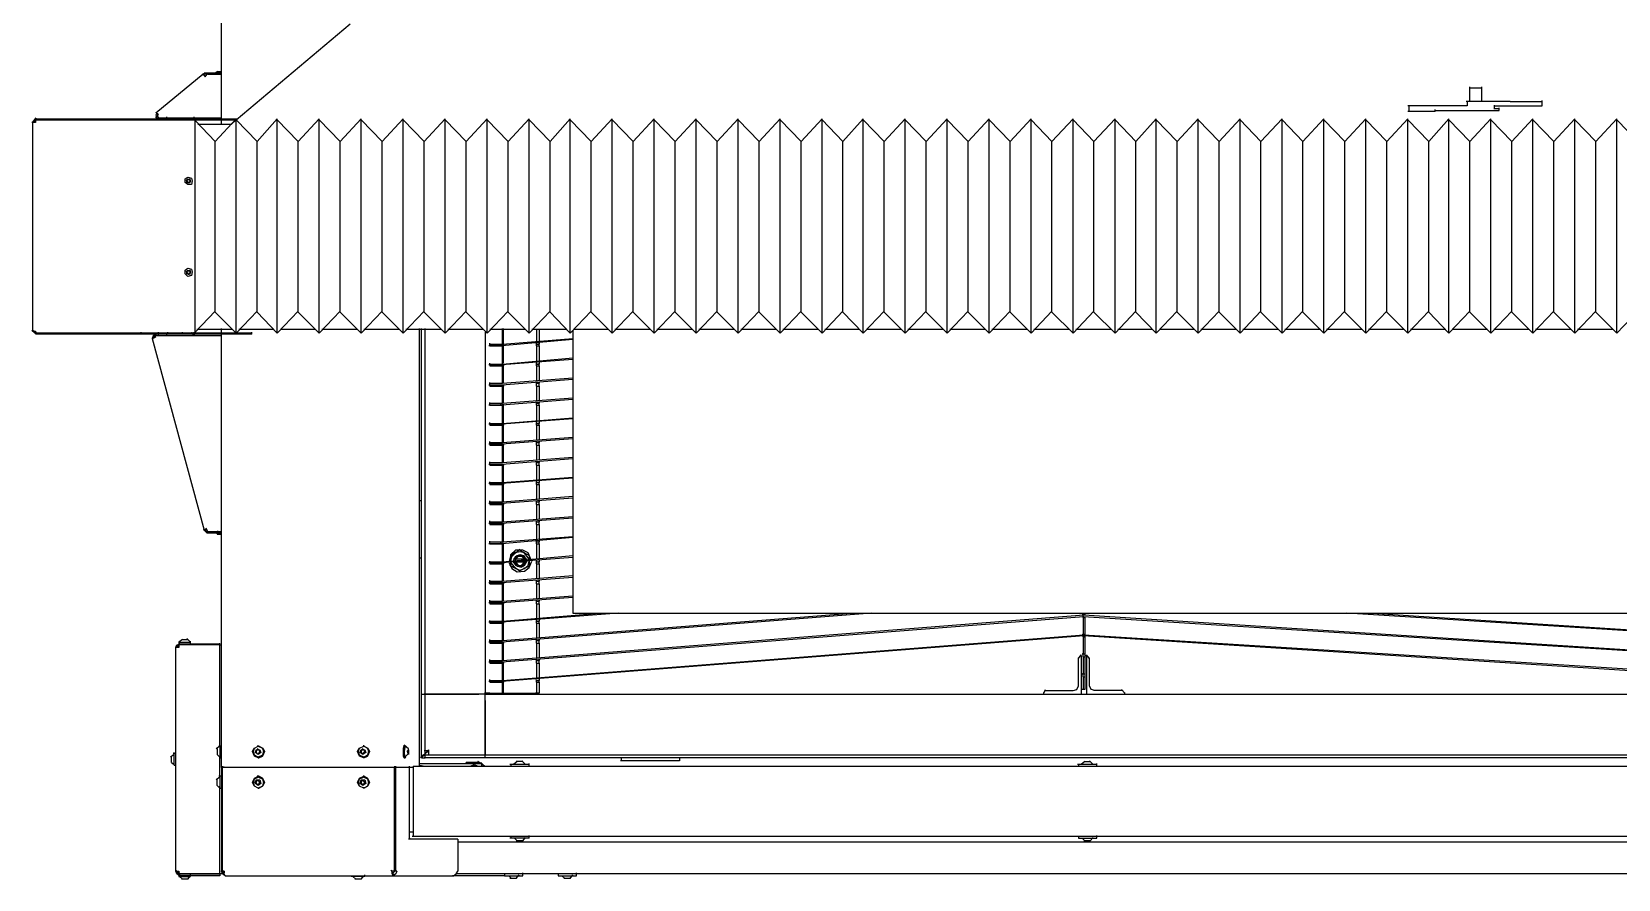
# Model space of a CAD drawing. Header units: inches. Extents: x 144 to 9879, y -166 to 6992.
# Drawn here: x 144 to 2226, y -166 to 947 of the extents above; entities that cross this region are included whole.
import ezdxf

# ---------------------------------------------------------------- set-up
doc = ezdxf.new("R2010")
doc.units = ezdxf.units.IN
doc.header["$MEASUREMENT"] = 0

msp = doc.modelspace()

# ---------------------------------------------------------------- linework, layer by layer
at = {"color": 7}
for points in [[(393.1, 832.7), (393.1, 1467.5)], [(412.2, 831.5), (561.9, 957.3)], [(369.1, 891.4), (306.8, 839.9)], [(371.5, 892.6), (367.9, 891.4)], [(371.5, 891.4), (367.9, 890.2)], [(369.1, 891.4), (371.5, 887.8)], [(393.1, 892.6), (370.3, 892.6)], [(393.1, 891.4), (370.3, 891.4)], [(371.5, 892.6), (371.5, 891.4)], [(371.5, 887.8), (375.1, 892.6)], [(375.1, 891.4), (393.1, 891.4)], [(381.1, 891.4), (381.1, 892.6)], [(388.3, 895), (384.7, 892.6)], [(388.3, 895), (393.1, 895)], [(2031.6, 855.4), (2031.6, 874.6)], [(2047.2, 855.4), (2047.2, 874.6)], [(2084.3, 855.4), (2026.8, 855.4)], [(2028, 855.4), (2028, 849.5)], [(2031.6, 873.4), (2047.2, 873.4)], [(2084.3, 855.4), (2126.2, 855.4)], [(2126.2, 849.5), (2126.2, 856.6)], [(145.1, 827.9), (149.9, 833.9)], [(310.4, 837.5), (306.8, 841.1)], [(308, 839.9), (306.8, 837.5), (308, 833.9)], [(306.8, 833.9), (310.4, 838.7)], [(306.8, 833.9), (393.1, 833.9)], [(308, 833.9), (310.4, 832.7)], [(309.2, 839.9), (309.2, 835.1)], [(310.4, 833.9), (310.4, 835.1)], [(310.4, 832.7), (310.4, 835.1)], [(310.4, 833.9), (310.4, 835.1)], [(310.4, 833.9), (357.1, 833.9)], [(321.2, 833.9), (321.2, 835.1)], [(342.7, 831.5), (342.7, 833.9)], [(357.1, 833.9), (357.1, 835.1)], [(357.1, 832.7), (357.1, 835.1)], [(358.3, 831.5), (358.3, 833.9)], [(1993.3, 849.5), (1950.1, 849.5)], [(1986.1, 842.3), (1950.1, 842.3)], [(1951.3, 849.5), (1951.3, 842.3)], [(1986.1, 842.3), (1986.1, 844.7)], [(1986.1, 843.5), (1993.3, 843.5)], [(2028, 849.5), (1992.1, 849.5)], [(1993.3, 843.5), (2069.9, 843.5)], [(2069.9, 845.9), (2062.7, 845.9)], [(2063.9, 845.9), (2063.9, 850.7)], [(2063.9, 849.5), (2084.3, 849.5)], [(2069.9, 843.5), (2069.9, 847.1)], [(2084.3, 849.5), (2126.2, 849.5)], [(148.7, 827.9), (143.9, 827.9)], [(145.1, 827.9), (145.1, 553.6)], [(341.6, 831.5), (147.5, 831.5)], [(147.5, 827.9), (148.7, 831.5)], [(148.7, 831.5), (148.7, 827.9)], [(149.9, 831.5), (149.9, 832.7)], [(149.9, 832.7), (149.9, 831.5)], [(149.9, 832.7), (342.7, 832.7)], [(149.9, 831.5), (342.7, 831.5)], [(287.7, 831.5), (287.7, 832.7)], [(310.4, 831.5), (310.4, 832.7)], [(322.4, 831.5), (322.4, 832.7)], [(342.7, 831.5), (340.4, 831.5)], [(358.3, 831.5), (340.4, 831.5)], [(341.6, 831.5), (341.6, 832.7)], [(341.6, 831.5), (341.6, 832.7)], [(342.7, 832.7), (358.3, 832.7)], [(342.7, 831.5), (354.7, 831.5)], [(354.7, 831.5), (354.7, 832.7)], [(354.7, 831.5), (357.1, 831.5)], [(357.1, 831.5), (357.1, 832.7)], [(357.1, 831.5), (357.1, 832.7)], [(357.1, 831.5), (358.3, 831.5)], [(358.3, 831.5), (358.3, 832.7)], [(358.3, 551.2), (358.3, 832.7)], [(358.3, 832.7), (413.4, 832.7)], [(358.3, 831.5), (412.2, 831.5)], [(358.3, 830.3), (384.7, 802.7)], [(361.9, 825.5), (406.2, 825.5)], [(384.7, 802.7), (412.2, 832.7)], [(393.1, 825.5), (393.1, 832.7)], [(406.2, 825.5), (412.2, 831.5)], [(412.2, 551.2), (412.2, 832.7)], [(412.2, 831.5), (439.8, 802.7)], [(439.8, 802.7), (466.1, 832.7)], [(466.1, 551.2), (466.1, 832.7)], [(466.1, 831.5), (493.7, 802.7)], [(493.7, 802.7), (521.2, 832.7)], [(521.2, 551.2), (521.2, 832.7)], [(521.2, 831.5), (548.8, 802.7)], [(548.8, 802.7), (576.3, 832.7)], [(576.3, 551.2), (576.3, 832.7)], [(576.3, 831.5), (603.9, 802.7)], [(603.9, 802.7), (631.4, 832.7)], [(631.4, 551.2), (631.4, 832.7)], [(631.4, 831.5), (659, 802.7)], [(659, 802.7), (686.5, 832.7)], [(686.5, 551.2), (686.5, 832.7)], [(686.5, 831.5), (714.1, 802.7)], [(714.1, 802.7), (741.6, 832.7)], [(741.6, 551.2), (741.6, 832.7)], [(741.6, 831.5), (769.2, 802.7)], [(769.2, 802.7), (796.7, 832.7)], [(796.7, 551.2), (796.7, 832.7)], [(796.7, 831.5), (824.3, 802.7)], [(824.3, 802.7), (850.6, 832.7)], [(850.6, 551.2), (850.6, 832.7)], [(850.6, 831.5), (878.1, 802.7)], [(878.1, 802.7), (905.7, 832.7)], [(905.7, 551.2), (905.7, 832.7)], [(905.7, 831.5), (933.2, 802.7)], [(933.2, 802.7), (960.8, 832.7)], [(960.8, 551.2), (960.8, 832.7)], [(960.8, 831.5), (988.3, 802.7)], [(988.3, 802.7), (1015.9, 832.7)], [(1015.9, 551.2), (1015.9, 832.7)], [(1015.9, 831.5), (1043.4, 802.7)], [(1043.4, 802.7), (1071, 832.7)], [(1071, 551.2), (1071, 832.7)], [(1071, 831.5), (1098.5, 802.7)], [(1098.5, 802.7), (1126.1, 832.7)], [(1126.1, 551.2), (1126.1, 832.7)], [(1126.1, 831.5), (1153.6, 802.7)], [(1153.6, 802.7), (1181.2, 832.7)], [(1181.2, 551.2), (1181.2, 832.7)], [(1181.2, 831.5), (1208.7, 802.7)], [(1208.7, 802.7), (1235.1, 832.7)], [(1235.1, 551.2), (1235.1, 832.7)], [(1235.1, 831.5), (1262.6, 802.7)], [(1262.6, 802.7), (1290.2, 832.7)], [(1290.2, 551.2), (1290.2, 832.7)], [(1290.2, 831.5), (1317.7, 802.7)], [(1317.7, 802.7), (1345.3, 832.7)], [(1345.3, 551.2), (1345.3, 832.7)], [(1345.3, 831.5), (1372.8, 802.7)], [(1372.8, 802.7), (1400.4, 832.7)], [(1400.4, 551.2), (1400.4, 832.7)], [(1400.4, 831.5), (1427.9, 802.7)], [(1427.9, 802.7), (1455.5, 832.7)], [(1455.5, 551.2), (1455.5, 832.7)], [(1455.5, 831.5), (1483, 802.7)], [(1483, 802.7), (1510.6, 832.7)], [(1510.6, 551.2), (1510.6, 832.7)], [(1510.6, 831.5), (1538.1, 802.7)], [(1538.1, 802.7), (1565.7, 832.7)], [(1565.7, 551.2), (1565.7, 832.7)], [(1565.7, 831.5), (1593.2, 802.7)], [(1593.2, 802.7), (1619.6, 832.7)], [(1619.6, 551.2), (1619.6, 832.7)], [(1619.6, 831.5), (1647.1, 802.7)], [(1647.1, 802.7), (1674.7, 832.7)], [(1674.7, 551.2), (1674.7, 832.7)], [(1674.7, 831.5), (1702.2, 802.7)], [(1702.2, 802.7), (1729.8, 832.7)], [(1729.8, 551.2), (1729.8, 832.7)], [(1729.8, 831.5), (1757.3, 802.7)], [(1757.3, 802.7), (1784.9, 832.7)], [(1784.9, 551.2), (1784.9, 832.7)], [(1784.9, 831.5), (1812.4, 802.7)], [(1812.4, 802.7), (1840, 832.7)], [(1840, 551.2), (1840, 832.7)], [(1840, 831.5), (1867.5, 802.7)], [(1867.5, 802.7), (1895.1, 832.7)], [(1895.1, 551.2), (1895.1, 832.7)], [(1895.1, 831.5), (1922.6, 802.7)], [(1922.6, 802.7), (1950.1, 832.7)], [(1950.1, 551.2), (1950.1, 832.7)], [(1950.1, 831.5), (1977.7, 802.7)], [(1977.7, 802.7), (2004, 832.7)], [(2004, 551.2), (2004, 832.7)], [(2004, 831.5), (2031.6, 802.7)], [(2031.6, 802.7), (2059.1, 832.7)], [(2059.1, 551.2), (2059.1, 832.7)], [(2059.1, 831.5), (2086.7, 802.7)], [(2086.7, 802.7), (2114.2, 832.7)], [(2114.2, 551.2), (2114.2, 832.7)], [(2114.2, 831.5), (2141.8, 802.7)], [(2141.8, 802.7), (2169.3, 832.7)], [(2169.3, 551.2), (2169.3, 832.7)], [(2169.3, 831.5), (2196.9, 802.7)], [(2196.9, 802.7), (2224.4, 832.7)], [(2224.4, 551.2), (2224.4, 832.7)], [(2224.4, 831.5), (2252, 802.7)], [(384.7, 578.8), (384.7, 803.9)], [(439.8, 578.8), (439.8, 803.9)], [(493.7, 578.8), (493.7, 803.9)], [(548.8, 578.8), (548.8, 803.9)], [(603.9, 578.8), (603.9, 803.9)], [(659, 578.8), (659, 803.9)], [(714.1, 578.8), (714.1, 803.9)], [(769.2, 578.8), (769.2, 803.9)], [(824.3, 578.8), (824.3, 803.9)], [(878.1, 578.8), (878.1, 803.9)], [(933.2, 578.8), (933.2, 803.9)], [(988.3, 578.8), (988.3, 803.9)], [(1043.4, 578.8), (1043.4, 803.9)], [(1098.5, 578.8), (1098.5, 803.9)], [(1153.6, 578.8), (1153.6, 803.9)], [(1208.7, 578.8), (1208.7, 803.9)], [(1262.6, 578.8), (1262.6, 803.9)], [(1317.7, 578.8), (1317.7, 803.9)], [(1372.8, 578.8), (1372.8, 803.9)], [(1427.9, 578.8), (1427.9, 803.9)], [(1483, 578.8), (1483, 803.9)], [(1538.1, 578.8), (1538.1, 803.9)], [(1593.2, 578.8), (1593.2, 803.9)], [(1647.1, 578.8), (1647.1, 803.9)], [(1702.2, 578.8), (1702.2, 803.9)], [(1757.3, 578.8), (1757.3, 803.9)], [(1812.4, 578.8), (1812.4, 803.9)], [(1867.5, 578.8), (1867.5, 803.9)], [(1922.6, 578.8), (1922.6, 803.9)], [(1977.7, 578.8), (1977.7, 803.9)], [(2031.6, 578.8), (2031.6, 803.9)], [(2086.7, 578.8), (2086.7, 803.9)], [(2141.8, 578.8), (2141.8, 803.9)], [(2196.9, 578.8), (2196.9, 803.9)], [(354.7, 751.2), (353.5, 746.4), (348.7, 746.4), (345.1, 748.8), (345.1, 753.6), (348.7, 756), (353.5, 754.8), (354.7, 751.2)], [(348.7, 752.4), (346.3, 751.2)], [(348.7, 752.4), (346.3, 751.2)], [(352.3, 751.2), (351.1, 748.8), (347.5, 748.8), (347.5, 752.4), (351.1, 753.6), (352.3, 751.2)], [(347.5, 751.2), (347.5, 752.4)], [(351.1, 752.4), (347.5, 752.4)], [(351.1, 752.4), (347.5, 752.4)], [(347.5, 751.2), (348.7, 748.8)], [(347.5, 751.2), (348.7, 748.8)], [(348.7, 752.4), (348.7, 753.6)], [(348.7, 748.8), (348.7, 750)], [(352.3, 751.2), (349.9, 753.6)], [(352.3, 751.2), (349.9, 753.6)], [(351.1, 752.4), (351.1, 753.6)], [(351.1, 748.8), (352.3, 752.4)], [(351.1, 748.8), (352.3, 752.4)], [(351.1, 748.8), (351.1, 750)], [(352.3, 751.2), (352.3, 752.4)], [(348.7, 748.8), (351.1, 748.8)], [(348.7, 748.8), (351.1, 748.8)], [(354.7, 631.5), (353.5, 626.7), (348.7, 625.5), (345.1, 629.1), (345.1, 633.9), (348.7, 636.3), (353.5, 635.1), (354.7, 631.5)], [(348.7, 632.7), (346.3, 631.5)], [(348.7, 632.7), (346.3, 631.5)], [(352.3, 631.5), (351.1, 627.9), (347.5, 629.1), (347.5, 632.7), (351.1, 633.9), (352.3, 631.5)], [(347.5, 631.5), (347.5, 632.7)], [(351.1, 632.7), (347.5, 632.7)], [(351.1, 632.7), (347.5, 632.7)], [(347.5, 631.5), (348.7, 629.1)], [(347.5, 631.5), (348.7, 629.1)], [(348.7, 632.7), (348.7, 633.9)], [(348.7, 629.1), (348.7, 630.3)], [(348.7, 629.1), (351.1, 629.1)], [(348.7, 629.1), (351.1, 629.1)], [(352.3, 631.5), (349.9, 633.9)], [(352.3, 631.5), (349.9, 633.9)], [(351.1, 632.7), (351.1, 633.9)], [(351.1, 629.1), (352.3, 632.7)], [(351.1, 629.1), (352.3, 632.7)], [(351.1, 629.1), (351.1, 630.3)], [(352.3, 631.5), (352.3, 632.7)], [(358.3, 552.4), (384.7, 580)], [(384.7, 578.8), (412.2, 551.2)], [(412.2, 551.2), (439.8, 580)], [(439.8, 578.8), (466.1, 551.2)], [(466.1, 551.2), (493.7, 580)], [(493.7, 578.8), (521.2, 551.2)], [(521.2, 551.2), (548.8, 580)], [(548.8, 578.8), (576.3, 551.2)], [(576.3, 551.2), (603.9, 580)], [(603.9, 578.8), (631.4, 551.2)], [(631.4, 551.2), (659, 580)], [(659, 578.8), (686.5, 551.2)], [(686.5, 551.2), (714.1, 580)], [(714.1, 578.8), (741.6, 551.2)], [(741.6, 551.2), (769.2, 580)], [(769.2, 578.8), (796.7, 551.2)], [(796.7, 551.2), (824.3, 580)], [(824.3, 578.8), (850.6, 551.2)], [(850.6, 551.2), (878.1, 580)], [(878.1, 578.8), (905.7, 551.2)], [(905.7, 551.2), (933.2, 580)], [(933.2, 578.8), (960.8, 551.2)], [(960.8, 551.2), (988.3, 580)], [(988.3, 578.8), (1015.9, 551.2)], [(1015.9, 551.2), (1043.4, 580)], [(1043.4, 578.8), (1071, 551.2)], [(1071, 551.2), (1098.5, 580)], [(1098.5, 578.8), (1126.1, 551.2)], [(1126.1, 551.2), (1153.6, 580)], [(1153.6, 578.8), (1181.2, 551.2)], [(1181.2, 551.2), (1208.7, 580)], [(1208.7, 578.8), (1235.1, 551.2)], [(1235.1, 551.2), (1262.6, 580)], [(1262.6, 578.8), (1290.2, 551.2)], [(1290.2, 551.2), (1317.7, 580)], [(1317.7, 578.8), (1345.3, 551.2)], [(1345.3, 551.2), (1372.8, 580)], [(1372.8, 578.8), (1400.4, 551.2)], [(1400.4, 551.2), (1427.9, 580)], [(1427.9, 578.8), (1455.5, 551.2)], [(1455.5, 551.2), (1483, 580)], [(1483, 578.8), (1510.6, 551.2)], [(1510.6, 551.2), (1538.1, 580)], [(1538.1, 578.8), (1565.7, 551.2)], [(1565.7, 551.2), (1593.2, 580)], [(1593.2, 578.8), (1619.6, 551.2)], [(1619.6, 551.2), (1647.1, 580)], [(1647.1, 578.8), (1674.7, 551.2)], [(1674.7, 551.2), (1702.2, 580)], [(1702.2, 578.8), (1729.8, 551.2)], [(1729.8, 551.2), (1757.3, 580)], [(1757.3, 578.8), (1784.9, 551.2)], [(1784.9, 551.2), (1812.4, 580)], [(1812.4, 578.8), (1840, 551.2)], [(1840, 551.2), (1867.5, 580)], [(1867.5, 578.8), (1895.1, 551.2)], [(1895.1, 551.2), (1922.6, 580)], [(1922.6, 578.8), (1950.1, 551.2)], [(1950.1, 551.2), (1977.7, 580)], [(1977.7, 578.8), (2004, 551.2)], [(2004, 551.2), (2031.6, 580)], [(2031.6, 578.8), (2059.1, 551.2)], [(2059.1, 551.2), (2086.7, 580)], [(2086.7, 578.8), (2114.2, 551.2)], [(2114.2, 551.2), (2141.8, 580)], [(2141.8, 578.8), (2169.3, 551.2)], [(2169.3, 551.2), (2196.9, 580)], [(2196.9, 578.8), (2224.4, 551.2)], [(2224.4, 551.2), (2252, 580)], [(149.9, 550), (143.9, 554.8)], [(145.1, 553.6), (148.7, 553.6)], [(148.7, 551.2), (146.3, 554.8)], [(148.7, 553.6), (148.7, 551.2)], [(148.7, 551.2), (341.6, 551.2)], [(342.7, 551.2), (148.7, 551.2)], [(342.7, 550), (148.7, 550)], [(149.9, 551.2), (149.9, 552.4)], [(149.9, 550), (149.9, 552.4)], [(287.7, 551.2), (287.7, 552.4)], [(306.8, 550), (303.2, 547.6), (302, 544)], [(302, 544), (306.8, 546.4)], [(302, 544), (370.3, 292.5)], [(305.6, 547.6), (303.2, 544)], [(306.8, 545.2), (304.4, 548.8)], [(357.1, 547.6), (304.4, 547.6)], [(357.1, 547.6), (305.6, 547.6)], [(306.8, 550), (306.8, 547.6)], [(306.8, 547.6), (306.8, 548.8)], [(310.4, 551.2), (310.4, 552.4)], [(310.4, 547.6), (310.4, 548.8)], [(321.2, 547.6), (321.2, 548.8)], [(322.4, 551.2), (322.4, 552.4)], [(342.7, 551.2), (340.4, 551.2)], [(341.6, 551.2), (341.6, 552.4)], [(341.6, 551.2), (341.6, 552.4)], [(341.6, 551.2), (358.3, 551.2)], [(354.7, 551.2), (341.6, 551.2)], [(358.3, 550), (341.6, 550)], [(342.7, 551.2), (342.7, 550)], [(354.7, 551.2), (354.7, 552.4)], [(354.7, 551.2), (357.1, 551.2)], [(358.3, 551.2), (355.9, 551.2)], [(355.9, 547.6), (355.9, 548.8)], [(393.1, 547.6), (355.9, 547.6)], [(357.1, 551.2), (357.1, 552.4)], [(357.1, 551.2), (357.1, 552.4)], [(432.6, 551.2), (357.1, 551.2)], [(432.6, 550), (357.1, 550)], [(357.1, 550), (357.1, 547.6)], [(358.3, 551.2), (358.3, 552.4)], [(358.3, 551.2), (358.3, 550)], [(407.4, 556), (360.7, 556)], [(393.1, 551.2), (393.1, 557.2)], [(393.1, -18.9), (393.1, 551.2)], [(461.3, 556), (415.8, 556)], [(432.6, 551.2), (432.6, 552.4)], [(432.6, 550), (432.6, 552.4)], [(432.6, 550), (432.6, 551.2)], [(516.4, 556), (470.9, 556)], [(571.5, 556), (524.8, 556)], [(626.6, 556), (579.9, 556)], [(681.7, 556), (635, 556)], [(653, -17.7), (653, 557.2)], [(655.4, 76.9), (655.4, 557.2)], [(660.2, 76.9), (660.2, 557.2)], [(736.8, 556), (690.1, 556)], [(739.2, 552.4), (739.2, 76.9)], [(791.9, 556), (745.2, 556)], [(854.2, 542.8), (760.8, 534.4)], [(762, 536.8), (762, 557.2)], [(762, 536.8), (854.2, 544)], [(763.2, 536.8), (763.2, 557.2)], [(845.8, 556), (800.3, 556)], [(806.3, 556), (806.3, 540.4)], [(809.9, 556), (809.9, 540.4)], [(854.2, 554.8), (854.2, 183.5)], [(900.9, 556), (855.4, 556)], [(956, 556), (909.3, 556)], [(1011.1, 556), (964.4, 556)], [(1066.2, 556), (1019.5, 556)], [(1121.3, 556), (1074.6, 556)], [(1176.4, 556), (1129.7, 556)], [(1230.3, 556), (1184.8, 556)], [(1285.4, 556), (1239.9, 556)], [(1340.5, 556), (1293.8, 556)], [(1395.6, 556), (1348.9, 556)], [(1450.7, 556), (1404, 556)], [(1505.8, 556), (1459.1, 556)], [(1560.9, 556), (1514.2, 556)], [(1614.8, 556), (1569.3, 556)], [(1669.9, 556), (1624.4, 556)], [(1725, 556), (1678.3, 556)], [(1780.1, 556), (1733.4, 556)], [(1835.2, 556), (1788.5, 556)], [(1890.3, 556), (1843.5, 556)], [(1945.4, 556), (1898.6, 556)], [(1999.3, 556), (1953.7, 556)], [(2054.4, 556), (2008.8, 556)], [(2109.5, 556), (2062.7, 556)], [(2164.5, 556), (2117.8, 556)], [(2219.6, 556), (2172.9, 556)], [(762, 534.4), (744, 534.4)], [(745.2, 534.4), (745.2, 538)], [(745.2, 536.8), (762, 536.8)], [(745.2, 534.4), (745.2, 535.6)], [(745.2, 534.4), (762, 534.4)], [(759.6, 534.4), (759.6, 535.6)], [(763.2, 534.4), (760.8, 534.4)], [(762, 510.5), (762, 535.6)], [(763.2, 535.6), (763.2, 534.4)], [(763.2, 511.7), (763.2, 535.6)], [(806.3, 538), (806.3, 536.8)], [(806.3, 534.4), (806.3, 538)], [(806.3, 536.8), (809.9, 536.8)], [(806.3, 534.4), (806.3, 514.1)], [(806.3, 534.4), (809.9, 534.4)], [(809.9, 539.2), (809.9, 536.8)], [(809.9, 534.4), (809.9, 538)], [(809.9, 534.4), (809.9, 515.3)], [(762, 509.3), (744, 509.3)], [(745.2, 509.3), (745.2, 511.7)], [(745.2, 510.5), (762, 510.5)], [(745.2, 509.3), (745.2, 508.1)], [(745.2, 508.1), (762, 508.1)], [(759.6, 509.3), (759.6, 508.1)], [(854.2, 516.5), (760.8, 509.3)], [(763.2, 508.1), (760.8, 508.1)], [(762, 510.5), (854.2, 518.9)], [(762, 485.3), (762, 509.3)], [(763.2, 509.3), (763.2, 508.1)], [(763.2, 485.3), (763.2, 509.3)], [(806.3, 512.9), (806.3, 510.5)], [(806.3, 508.1), (806.3, 511.7)], [(806.3, 510.5), (809.9, 510.5)], [(806.3, 508.1), (806.3, 488.9)], [(806.3, 508.1), (809.9, 508.1)], [(809.9, 512.9), (809.9, 510.5)], [(809.9, 508.1), (809.9, 511.7)], [(809.9, 508.1), (809.9, 488.9)], [(762, 482.9), (744, 482.9)], [(745.2, 482.9), (745.2, 486.5)], [(745.2, 485.3), (762, 485.3)], [(745.2, 482.9), (745.2, 481.7)], [(745.2, 481.7), (762, 481.7)], [(759.6, 482.9), (759.6, 481.7)], [(854.2, 490.1), (760.8, 482.9)], [(763.2, 481.7), (760.8, 481.7)], [(762, 485.3), (854.2, 492.5)], [(762, 459), (762, 482.9)], [(763.2, 482.9), (763.2, 481.7)], [(763.2, 459), (763.2, 482.9)], [(806.3, 486.5), (806.3, 485.3)], [(806.3, 481.7), (806.3, 486.5)], [(806.3, 485.3), (809.9, 485.3)], [(806.3, 481.7), (806.3, 462.6)], [(806.3, 481.7), (809.9, 481.7)], [(809.9, 486.5), (809.9, 485.3)], [(809.9, 481.7), (809.9, 486.5)], [(809.9, 481.7), (809.9, 462.6)], [(745.2, 456.6), (745.2, 460.2)], [(745.2, 459), (762, 459)], [(854.2, 463.8), (760.8, 456.6)], [(762, 459), (854.2, 466.2)], [(806.3, 460.2), (806.3, 459)], [(806.3, 456.6), (806.3, 460.2)], [(806.3, 459), (809.9, 459)], [(809.9, 461.4), (809.9, 459)], [(809.9, 456.6), (809.9, 460.2)], [(762, 456.6), (744, 456.6)], [(745.2, 456.6), (745.2, 457.8)], [(745.2, 456.6), (762, 456.6)], [(759.6, 456.6), (759.6, 457.8)], [(763.2, 456.6), (760.8, 456.6)], [(854.2, 438.6), (760.8, 431.4)], [(762, 432.6), (762, 457.8)], [(762, 432.6), (854.2, 439.8)], [(763.2, 456.6), (763.2, 457.8)], [(763.2, 432.6), (763.2, 457.8)], [(806.3, 456.6), (806.3, 436.2)], [(806.3, 456.6), (809.9, 456.6)], [(809.9, 456.6), (809.9, 436.2)], [(762, 431.4), (744, 431.4)], [(745.2, 431.4), (745.2, 433.8)], [(745.2, 432.6), (762, 432.6)], [(745.2, 431.4), (745.2, 430.2)], [(745.2, 430.2), (762, 430.2)], [(759.6, 431.4), (759.6, 430.2)], [(763.2, 430.2), (760.8, 430.2)], [(762, 407.5), (762, 431.4)], [(763.2, 431.4), (763.2, 430.2)], [(763.2, 407.5), (763.2, 431.4)], [(806.3, 435), (806.3, 432.6)], [(806.3, 430.2), (806.3, 433.8)], [(806.3, 432.6), (809.9, 432.6)], [(806.3, 430.2), (806.3, 411.1)], [(806.3, 430.2), (809.9, 430.2)], [(809.9, 435), (809.9, 432.6)], [(809.9, 430.2), (809.9, 433.8)], [(809.9, 430.2), (809.9, 411.1)], [(762, 405.1), (744, 405.1)], [(745.2, 405.1), (745.2, 408.7)], [(745.2, 407.5), (762, 407.5)], [(745.2, 405.1), (745.2, 403.9)], [(745.2, 403.9), (762, 403.9)], [(759.6, 405.1), (759.6, 403.9)], [(854.2, 412.3), (760.8, 405.1)], [(763.2, 403.9), (760.8, 403.9)], [(762, 407.5), (854.2, 414.7)], [(762, 381.1), (762, 405.1)], [(763.2, 405.1), (763.2, 403.9)], [(763.2, 381.1), (763.2, 405.1)], [(806.3, 408.7), (806.3, 407.5)], [(806.3, 403.9), (806.3, 408.7)], [(806.3, 407.5), (809.9, 407.5)], [(806.3, 403.9), (806.3, 384.7)], [(806.3, 403.9), (809.9, 403.9)], [(809.9, 408.7), (809.9, 407.5)], [(809.9, 403.9), (809.9, 408.7)], [(809.9, 403.9), (809.9, 384.7)], [(762, 378.7), (744, 378.7)], [(745.2, 378.7), (745.2, 382.3)], [(745.2, 381.1), (762, 381.1)], [(745.2, 378.7), (745.2, 377.5)], [(745.2, 377.5), (762, 377.5)], [(759.6, 378.7), (759.6, 377.5)], [(854.2, 385.9), (760.8, 378.7)], [(763.2, 377.5), (760.8, 377.5)], [(762, 381.1), (854.2, 388.3)], [(762, 354.8), (762, 378.7)], [(763.2, 378.7), (763.2, 377.5)], [(763.2, 354.8), (763.2, 378.7)], [(806.3, 382.3), (806.3, 381.1)], [(806.3, 377.5), (806.3, 382.3)], [(806.3, 381.1), (809.9, 381.1)], [(806.3, 377.5), (806.3, 358.4)], [(806.3, 377.5), (809.9, 377.5)], [(809.9, 382.3), (809.9, 381.1)], [(809.9, 377.5), (809.9, 382.3)], [(809.9, 377.5), (809.9, 358.4)], [(745.2, 353.6), (745.2, 356)], [(745.2, 354.8), (762, 354.8)], [(854.2, 360.8), (760.8, 353.6)], [(762, 354.8), (854.2, 362)], [(806.3, 357.2), (806.3, 354.8)], [(806.3, 352.4), (806.3, 356)], [(806.3, 354.8), (809.9, 354.8)], [(809.9, 357.2), (809.9, 354.8)], [(809.9, 352.4), (809.9, 356)], [(762, 353.6), (744, 353.6)], [(745.2, 353.6), (745.2, 352.4)], [(745.2, 352.4), (762, 352.4)], [(759.6, 353.6), (759.6, 352.4)], [(763.2, 352.4), (760.8, 352.4)], [(854.2, 334.4), (760.8, 327.2)], [(762, 329.6), (762, 353.6)], [(762, 329.6), (854.2, 336.8)], [(763.2, 353.6), (763.2, 352.4)], [(763.2, 329.6), (763.2, 353.6)], [(806.3, 352.4), (806.3, 332)], [(806.3, 352.4), (809.9, 352.4)], [(809.9, 352.4), (809.9, 333.2)], [(655.4, 330.8), (651.8, 330.8)], [(762, 327.2), (744, 327.2)], [(745.2, 327.2), (745.2, 330.8)], [(745.2, 329.6), (762, 329.6)], [(745.2, 327.2), (745.2, 326)], [(745.2, 326), (762, 326)], [(759.6, 327.2), (759.6, 326)], [(763.2, 326), (760.8, 326)], [(762, 303.3), (762, 327.2)], [(763.2, 327.2), (763.2, 326)], [(763.2, 303.3), (763.2, 327.2)], [(806.3, 330.8), (806.3, 329.6)], [(806.3, 326), (806.3, 330.8)], [(806.3, 329.6), (809.9, 329.6)], [(806.3, 326), (806.3, 306.9)], [(806.3, 326), (809.9, 326)], [(809.9, 330.8), (809.9, 329.6)], [(809.9, 326), (809.9, 330.8)], [(809.9, 326), (809.9, 306.9)], [(373.9, 293.7), (369.1, 292.5)], [(370.3, 292.5), (373.9, 288.9)], [(371.5, 292.5), (373.9, 290.1)], [(375.1, 290.1), (372.7, 294.9)], [(762, 300.9), (744, 300.9)], [(745.2, 300.9), (745.2, 304.5)], [(745.2, 303.3), (762, 303.3)], [(745.2, 300.9), (745.2, 299.7)], [(745.2, 299.7), (762, 299.7)], [(759.6, 300.9), (759.6, 299.7)], [(854.2, 308.1), (760.8, 300.9)], [(763.2, 299.7), (760.8, 299.7)], [(762, 303.3), (854.2, 310.5)], [(762, 276.9), (762, 300.9)], [(763.2, 300.9), (763.2, 299.7)], [(763.2, 276.9), (763.2, 300.9)], [(806.3, 304.5), (806.3, 303.3)], [(806.3, 299.7), (806.3, 304.5)], [(806.3, 303.3), (809.9, 303.3)], [(806.3, 299.7), (806.3, 280.5)], [(806.3, 299.7), (809.9, 299.7)], [(809.9, 304.5), (809.9, 303.3)], [(809.9, 299.7), (809.9, 304.5)], [(809.9, 299.7), (809.9, 280.5)], [(373.9, 288.9), (373.9, 291.3)], [(373.9, 290.1), (393.1, 290.1)], [(393.1, 290.1), (373.9, 290.1)], [(373.9, 288.9), (393.1, 288.9)], [(385.9, 288.9), (388.3, 286.5)], [(393.1, 286.5), (387.1, 286.5)], [(388.3, 290.1), (388.3, 291.3)], [(762, 274.5), (744, 274.5)], [(745.2, 274.5), (745.2, 278.1)], [(745.2, 276.9), (762, 276.9)], [(745.2, 274.5), (745.2, 275.7)], [(745.2, 274.5), (762, 274.5)], [(759.6, 274.5), (759.6, 275.7)], [(854.2, 282.9), (760.8, 274.5)], [(763.2, 274.5), (760.8, 274.5)], [(762, 276.9), (854.2, 284.1)], [(762, 250.6), (762, 275.7)], [(763.2, 275.7), (763.2, 274.5)], [(763.2, 250.6), (763.2, 275.7)], [(806.3, 278.1), (806.3, 276.9)], [(806.3, 274.5), (806.3, 278.1)], [(806.3, 276.9), (809.9, 276.9)], [(806.3, 274.5), (806.3, 254.2)], [(806.3, 274.5), (809.9, 274.5)], [(809.9, 279.3), (809.9, 276.9)], [(809.9, 274.5), (809.9, 278.1)], [(809.9, 274.5), (809.9, 255.4)], [(655.4, 255.4), (651.8, 255.4)], [(745.2, 249.4), (745.2, 251.8)], [(745.2, 250.6), (762, 250.6)], [(854.2, 256.6), (760.8, 249.4)], [(762, 250.6), (854.2, 259)], [(799.1, 254.2), (795.5, 262.6), (788.3, 266.1), (778.7, 266.1), (772.7, 260.2), (770.4, 251.8)], [(770.4, 249.4), (773.9, 242.2), (781.1, 237.4), (790.7, 238.6), (796.7, 243.4), (800.3, 251.8)], [(772.7, 259), (778.7, 263.7)], [(772.7, 251.8), (773.9, 257.8), (778.7, 262.6)], [(772.7, 251.8), (772.7, 260.2)], [(772.7, 244.6), (772.7, 250.6)], [(776.3, 251.8), (778.7, 257.8), (784.7, 260.2), (789.5, 259), (793.1, 253)], [(776.3, 251.8), (777.5, 255.4)], [(778.7, 254.2), (776.3, 254.2)], [(793.1, 251.8), (790.7, 245.8), (785.9, 243.4), (779.9, 245.8), (776.3, 250.6)], [(777.5, 254.2), (781.1, 259), (788.3, 259), (793.1, 254.2)], [(790.7, 254.2), (777.5, 254.2)], [(777.5, 250.6), (777.5, 251.8)], [(793.1, 250.6), (788.3, 244.6), (781.1, 244.6), (777.5, 250.6)], [(777.5, 250.6), (778.7, 250.6)], [(778.7, 262.6), (784.7, 267.3)], [(790.7, 262.6), (784.7, 263.7), (778.7, 262.6)], [(783.5, 245.8), (788.3, 247), (791.9, 251.8), (789.5, 256.6), (784.7, 259), (778.7, 255.4), (778.7, 250.6)], [(790.7, 254.2), (787.1, 257.8), (782.3, 257.8), (778.7, 254.2)], [(778.7, 250.6), (790.7, 250.6)], [(778.7, 250.6), (782.3, 245.8), (787.1, 245.8), (790.7, 250.6)], [(784.7, 266.1), (790.7, 262.6)], [(796.7, 254.2), (789.5, 263.7)], [(793.1, 254.2), (789.5, 254.2)], [(790.7, 262.6), (796.7, 259)], [(790.7, 242.2), (795.5, 245.8), (796.7, 251.8)], [(790.7, 250.6), (793.1, 250.6)], [(793.1, 254.2), (793.1, 253)], [(793.1, 251.8), (793.1, 250.6)], [(796.7, 259), (796.7, 254.2)], [(796.7, 251.8), (796.7, 244.6)], [(806.3, 253), (806.3, 250.6)], [(806.3, 248.2), (806.3, 251.8)], [(806.3, 250.6), (809.9, 250.6)], [(809.9, 253), (809.9, 250.6)], [(809.9, 248.2), (809.9, 251.8)], [(762, 249.4), (744, 249.4)], [(745.2, 249.4), (745.2, 248.2)], [(745.2, 248.2), (762, 248.2)], [(759.6, 249.4), (759.6, 248.2)], [(763.2, 248.2), (760.8, 248.2)], [(854.2, 230.2), (760.8, 223)], [(762, 225.4), (762, 249.4)], [(762, 225.4), (854.2, 232.6)], [(763.2, 249.4), (763.2, 248.2)], [(763.2, 225.4), (763.2, 249.4)], [(778.7, 242.2), (771.5, 245.8)], [(772.7, 249.4), (778.7, 242.2)], [(784.7, 238.6), (777.5, 243.4)], [(778.7, 242.2), (784.7, 239.8), (790.7, 242.2)], [(790.7, 242.2), (783.5, 238.6)], [(796.7, 244.6), (789.5, 242.2)], [(806.3, 248.2), (806.3, 229)], [(806.3, 248.2), (809.9, 248.2)], [(809.9, 248.2), (809.9, 229)], [(762, 223), (744, 223)], [(745.2, 223), (745.2, 226.6)], [(745.2, 225.4), (762, 225.4)], [(745.2, 223), (745.2, 221.8)], [(745.2, 221.8), (745.2, 223)], [(745.2, 221.8), (762, 221.8)], [(759.6, 223), (759.6, 221.8)], [(763.2, 221.8), (760.8, 221.8)], [(762, 199.1), (762, 223)], [(763.2, 223), (763.2, 221.8)], [(763.2, 199.1), (763.2, 223)], [(806.3, 226.6), (806.3, 225.4)], [(806.3, 221.8), (806.3, 226.6)], [(806.3, 225.4), (809.9, 225.4)], [(806.3, 221.8), (806.3, 202.7)], [(806.3, 221.8), (809.9, 221.8)], [(809.9, 226.6), (809.9, 225.4)], [(809.9, 221.8), (809.9, 226.6)], [(809.9, 221.8), (809.9, 202.7)], [(762, 196.7), (744, 196.7)], [(745.2, 196.7), (745.2, 200.3)], [(745.2, 199.1), (762, 199.1)], [(745.2, 196.7), (745.2, 195.5)], [(745.2, 195.5), (762, 195.5)], [(759.6, 196.7), (759.6, 195.5)], [(854.2, 203.9), (760.8, 196.7)], [(763.2, 195.5), (760.8, 195.5)], [(762, 199.1), (854.2, 206.3)], [(762, 172.7), (762, 196.7)], [(763.2, 196.7), (763.2, 195.5)], [(763.2, 172.7), (763.2, 196.7)], [(806.3, 200.3), (806.3, 199.1)], [(806.3, 195.5), (806.3, 200.3)], [(806.3, 199.1), (809.9, 199.1)], [(806.3, 195.5), (806.3, 176.3)], [(806.3, 195.5), (809.9, 195.5)], [(809.9, 200.3), (809.9, 199.1)], [(809.9, 195.5), (809.9, 200.3)], [(809.9, 195.5), (809.9, 176.3)], [(762, 171.5), (744, 171.5)], [(745.2, 171.5), (745.2, 173.9)], [(745.2, 172.7), (762, 172.7)], [(745.2, 171.5), (745.2, 170.3)], [(745.2, 170.3), (762, 170.3)], [(759.6, 171.5), (759.6, 170.3)], [(1245.9, 183.5), (760.8, 145.2)], [(914.1, 183.5), (760.8, 171.5)], [(1524.9, 178.7), (760.8, 118.8)], [(763.2, 170.3), (760.8, 170.3)], [(762, 147.6), (1219.5, 183.5)], [(762, 172.7), (888.9, 183.5)], [(762, 121.2), (1524.9, 181.1)], [(762, 147.6), (762, 171.5)], [(763.2, 171.5), (763.2, 170.3)], [(763.2, 147.6), (763.2, 171.5)], [(806.3, 175.1), (806.3, 172.7)], [(806.3, 170.3), (806.3, 173.9)], [(806.3, 172.7), (809.9, 172.7)], [(806.3, 170.3), (806.3, 151.2)], [(806.3, 170.3), (809.9, 170.3)], [(809.9, 175.1), (809.9, 172.7)], [(809.9, 170.3), (809.9, 173.9)], [(809.9, 170.3), (809.9, 151.2)], [(854.2, 183.5), (3726.4, 183.5)], [(1526.1, 181.1), (1522.5, 181.1)], [(1523.7, 183.5), (1523.7, 181.1)], [(1523.7, 181.1), (1523.7, 182.3)], [(1523.7, 177.5), (1523.7, 179.9)], [(2364.6, 126), (1523.7, 178.7)], [(1523.7, 177.5), (1523.7, 154.8)], [(1523.7, 177.5), (1526.1, 177.5)], [(1524.9, 181.1), (2364.6, 127.2)], [(1526.1, 183.5), (1526.1, 181.1)], [(1526.1, 181.1), (1526.1, 182.3)], [(1526.1, 178.7), (1526.1, 177.5)], [(1526.1, 177.5), (1526.1, 154.8)], [(2364.6, 152.4), (1869.9, 183.5)], [(1903.4, 183.5), (2364.6, 153.6)], [(341.6, 148.8), (336.8, 145.2)], [(341.6, 148.8), (348.7, 148.8)], [(352.3, 145.2), (347.5, 150)], [(352.3, 142.8), (352.3, 146.4)], [(745.2, 145.2), (745.2, 148.8)], [(745.2, 147.6), (762, 147.6)], [(1524.9, 153.6), (760.8, 93.7)], [(762, 94.9), (1524.9, 154.8)], [(806.3, 148.8), (806.3, 147.6)], [(806.3, 144), (806.3, 148.8)], [(806.3, 147.6), (809.9, 147.6)], [(809.9, 148.8), (809.9, 147.6)], [(809.9, 144), (809.9, 148.8)], [(1526.1, 154.8), (1522.5, 154.8)], [(1523.7, 154.8), (1523.7, 156)], [(1523.7, 152.4), (1523.7, 153.6)], [(2364.6, 99.7), (1523.7, 153.6)], [(1523.7, 152.4), (1523.7, 129.6)], [(1523.7, 152.4), (1526.1, 152.4)], [(1524.9, 154.8), (2364.6, 102.1)], [(1526.1, 154.8), (1526.1, 156)], [(1526.1, 153.6), (1526.1, 152.4)], [(1526.1, 152.4), (1526.1, 129.6)], [(336.8, 138), (332, 138)], [(333.2, 138), (334.4, 141.6), (338, 142.8)], [(333.2, -155.5), (333.2, 139.2)], [(334.4, 138), (336.8, 141.6)], [(336.8, 140.4), (334.4, 139.2)], [(390.7, 141.6), (335.6, 141.6)], [(336.8, 145.2), (352.3, 145.2)], [(336.8, 145.2), (336.8, 142.8)], [(336.8, 142.8), (338, 142.8)], [(390.7, 142.8), (336.8, 142.8)], [(390.7, 141.6), (336.8, 141.6)], [(336.8, 141.6), (336.8, 138)], [(338, 141.6), (338, 144)], [(338, 141.6), (338, 142.8)], [(390.7, 141.6), (390.7, 144)], [(390.7, 7.4), (390.7, 142.8)], [(390.7, 141.6), (390.7, 142.8)], [(390.7, 7.4), (390.7, 142.8)], [(390.7, 141.6), (393.1, 141.6)], [(762, 145.2), (744, 145.2)], [(745.2, 145.2), (745.2, 144)], [(745.2, 144), (762, 144)], [(759.6, 145.2), (759.6, 144)], [(763.2, 144), (760.8, 144)], [(762, 121.2), (762, 145.2)], [(763.2, 145.2), (763.2, 144)], [(763.2, 121.2), (763.2, 145.2)], [(806.3, 144), (806.3, 124.8)], [(806.3, 144), (809.9, 144)], [(809.9, 144), (809.9, 124.8)], [(1517.8, 123.6), (1521.3, 128.4)], [(1521.3, 127.2), (1521.3, 128.4)], [(1521.3, 127.2), (1521.3, 76.9)], [(1526.1, 129.6), (1522.5, 129.6)], [(1523.7, 126), (1523.7, 130.8)], [(1523.7, 126), (1523.7, 103.2)], [(1523.7, 126), (1526.1, 126)], [(1526.1, 129.6), (1526.1, 126)], [(1526.1, 126), (1526.1, 103.2)], [(1529.7, 127.2), (1527.3, 127.2)], [(1532.1, 123.6), (1528.5, 128.4)], [(1528.5, 127.2), (1528.5, 76.9)], [(762, 118.8), (744, 118.8)], [(745.2, 118.8), (745.2, 122.4)], [(745.2, 121.2), (762, 121.2)], [(745.2, 118.8), (745.2, 117.6)], [(745.2, 117.6), (762, 117.6)], [(759.6, 118.8), (759.6, 117.6)], [(763.2, 117.6), (760.8, 117.6)], [(762, 94.9), (762, 118.8)], [(763.2, 118.8), (763.2, 117.6)], [(763.2, 94.9), (763.2, 118.8)], [(806.3, 122.4), (806.3, 121.2)], [(806.3, 117.6), (806.3, 122.4)], [(806.3, 121.2), (809.9, 121.2)], [(806.3, 117.6), (806.3, 98.5)], [(806.3, 117.6), (809.9, 117.6)], [(809.9, 122.4), (809.9, 121.2)], [(809.9, 117.6), (809.9, 122.4)], [(809.9, 117.6), (809.9, 98.5)], [(1517.8, 87.7), (1517.8, 124.8)], [(1523.7, 99.7), (1523.7, 104.4)], [(1532.1, 87.7), (1532.1, 124.8)], [(762, 93.7), (744, 93.7)], [(745.2, 93.7), (745.2, 96.1)], [(745.2, 94.9), (762, 94.9)], [(745.2, 93.7), (745.2, 92.5)], [(745.2, 92.5), (762, 92.5)], [(759.6, 93.7), (759.6, 92.5)], [(763.2, 92.5), (760.8, 92.5)], [(762, 78.1), (762, 93.7)], [(763.2, 78.1), (763.2, 93.7)], [(763.2, 93.7), (763.2, 92.5)], [(806.3, 96.1), (806.3, 94.9)], [(806.3, 92.5), (806.3, 96.1)], [(806.3, 94.9), (809.9, 94.9)], [(806.3, 92.5), (806.3, 78.1)], [(806.3, 92.5), (809.9, 92.5)], [(809.9, 97.3), (809.9, 94.9)], [(809.9, 92.5), (809.9, 96.1)], [(809.9, 92.5), (809.9, 78.1)], [(1510.6, 81.7), (1515.4, 82.9), (1517.8, 87.7)], [(1526.1, 103.2), (1522.5, 103.2)], [(1523.7, 99.7), (1523.7, 82.9)], [(1523.7, 99.7), (1526.1, 99.7)], [(1526.1, 103.2), (1526.1, 99.7)], [(1526.1, 99.7), (1526.1, 82.9)], [(1539.3, 81.7), (1534.5, 82.9), (1532.1, 87.7)], [(655.4, -3.4), (655.4, 78.1)], [(655.4, 76.9), (660.2, 76.9)], [(655.4, 76.9), (660.2, 76.9)], [(664.9, 76.9), (659, 76.9)], [(660.2, -3.4), (660.2, 78.1)], [(660.2, 76.9), (664.9, 76.9)], [(739.2, 76.9), (663.8, 76.9)], [(664.9, 76.9), (730.8, 76.9)], [(745.2, 78.1), (738, 78.1)], [(739.2, 2.6), (739.2, 78.1)], [(739.2, 76.9), (3970.8, 76.9)], [(739.2, 68.5), (739.2, 2.6)], [(745.2, 78.1), (762, 78.1)], [(762, 78.1), (763.2, 78.1)], [(763.2, 78.1), (766.8, 78.1)], [(766.8, 78.1), (802.7, 78.1)], [(802.7, 78.1), (806.3, 78.1)], [(809.9, 78.1), (805.1, 78.1)], [(1472.2, 78.1), (1474.6, 82.9)], [(1472.2, 76.9), (1472.2, 79.3)], [(1474.6, 81.7), (1510.6, 81.7)], [(1526.1, 82.9), (1522.5, 82.9)], [(1575.2, 81.7), (1538.1, 81.7)], [(1578.8, 78.1), (1574.1, 82.9)], [(1578.8, 76.9), (1578.8, 79.3)], [(330.8, -16.5), (330.8, 0.2)], [(390.7, 8.6), (385.9, 5)], [(387.1, 5), (387.1, -2.2)], [(393.1, 8.6), (389.5, 8.6)], [(390.7, 8.6), (390.7, -6.9)], [(441, 8.6), (447, 6.2), (449.4, 1.4), (447, -4.6), (441, -6.9), (436.2, -4.6), (433.8, 1.4), (436.2, 6.2), (441, 8.6)], [(441, -5.7), (436.2, -3.4), (435, 1.4), (436.2, 6.2), (441, 8.6), (447, 6.2), (448.2, 1.4), (447, -3.4), (441, -5.7)], [(441, 3.8), (437.4, 2.6)], [(441, 3.8), (437.4, 2.6)], [(441, -2.2), (437.4, 0.2), (438.6, 3.8), (443.4, 3.8), (444.6, 0.2), (441, -2.2)], [(441, -2.2), (437.4, 1.4)], [(438.6, 2.6), (441, 5)], [(438.6, 2.6), (438.6, 3.8)], [(438.6, 2.6), (438.6, 3.8)], [(438.6, 2.6), (438.6, 3.8)], [(438.6, 0.2), (438.6, 3.8)], [(438.6, 2.6), (438.6, 3.8)], [(438.6, 2.6), (438.6, 0.2)], [(438.6, 2.6), (438.6, 0.2)], [(438.6, 0.2), (438.6, 1.4)], [(438.6, 0.2), (438.6, 1.4)], [(438.6, 0.2), (438.6, 1.4)], [(438.6, 0.2), (438.6, 1.4)], [(438.6, 0.2), (441, -2.2)], [(438.6, 0.2), (441, -2.2)], [(442.2, 8.6), (439.8, 8.6)], [(443.4, 2.6), (439.8, 5)], [(443.4, 2.6), (439.8, 5)], [(441, 3.8), (441, 5)], [(441, -2.2), (443.4, 1.4)], [(441, -2.2), (443.4, 1.4)], [(442.2, -6.9), (447, -4.6), (449.4, 1.4), (447, 6.2), (442.2, 8.6)], [(443.4, 2.6), (443.4, 3.8)], [(443.4, 0.2), (443.4, 3.8)], [(443.4, 0.2), (443.4, 3.8)], [(443.4, 0.2), (443.4, 1.4)], [(579.9, -6.9), (573.9, -4.6), (571.5, 1.4), (573.9, 6.2), (579.9, 8.6), (584.7, 6.2), (587.1, 1.4), (584.7, -4.6), (579.9, -6.9)], [(579.9, -5.7), (573.9, -3.4), (572.7, 1.4), (573.9, 6.2), (579.9, 8.6), (584.7, 6.2), (585.9, 1.4), (584.7, -3.4), (579.9, -5.7)], [(578.7, 3.8), (575.1, 2.6)], [(578.7, 3.8), (575.1, 2.6)], [(578.7, -2.2), (575.1, 0.2), (576.3, 3.8), (581.1, 3.8), (582.3, 0.2), (578.7, -2.2)], [(578.7, -2.2), (575.1, 1.4)], [(576.3, 2.6), (578.7, 5)], [(576.3, 2.6), (576.3, 3.8)], [(576.3, 2.6), (576.3, 3.8)], [(576.3, 2.6), (576.3, 3.8)], [(576.3, 0.2), (576.3, 3.8)], [(576.3, 2.6), (576.3, 3.8)], [(576.3, 2.6), (576.3, 0.2)], [(576.3, 2.6), (576.3, 0.2)], [(576.3, 0.2), (576.3, 1.4)], [(576.3, 0.2), (576.3, 1.4)], [(576.3, 0.2), (576.3, 1.4)], [(576.3, 0.2), (576.3, 1.4)], [(576.3, 0.2), (578.7, -2.2)], [(576.3, 0.2), (578.7, -2.2)], [(581.1, 2.6), (577.5, 5)], [(581.1, 2.6), (577.5, 5)], [(578.7, 3.8), (578.7, 5)], [(578.7, -2.2), (581.1, 1.4)], [(578.7, -2.2), (581.1, 1.4)], [(579.9, 8.6), (579.9, 9.8)], [(579.9, -6.9), (584.7, -4.6), (587.1, 1.4), (584.7, 6.2), (579.9, 8.6)], [(581.1, 2.6), (581.1, 3.8)], [(581.1, 0.2), (581.1, 3.8)], [(581.1, 0.2), (581.1, 3.8)], [(581.1, 0.2), (581.1, 1.4)], [(632.6, 8.6), (631.4, 6.2), (631.4, -4.6), (632.6, -6.9)], [(633.8, 8.6), (631.4, 8.6)], [(638.6, 5), (632.6, 9.8)], [(635, 7.4), (632.6, 9.8)], [(633.8, -5.7), (633.8, -3.4), (632.6, 1.4), (633.8, 6.2), (633.8, 8.6)], [(633.8, 8.6), (633.8, 7.4), (632.6, 1.4), (632.6, -3.4), (633.8, -6.9), (635, -5.7)], [(638.6, 3.8), (636.2, 1.4)], [(638.6, -2.2), (637.4, 0.2), (638.6, 3.8), (638.6, -2.2)], [(637.4, 1.4), (637.4, 2.6)], [(637.4, 1.4), (638.6, 1.4)], [(637.4, 1.4), (638.6, 1.4)], [(637.4, 1.4), (638.6, -1)], [(638.6, 3.8), (638.6, 5)], [(638.6, 3.8), (638.6, 5)], [(638.6, 3.8), (638.6, 5)], [(638.6, 1.4), (638.6, 5)], [(638.6, 3.8), (638.6, 5)], [(638.6, 1.4), (638.6, 5)], [(638.6, 3.8), (638.6, 5)], [(638.6, 1.4), (638.6, 2.6)], [(638.6, -1), (638.6, 2.6)], [(638.6, -1), (638.6, 2.6)], [(638.6, -1), (638.6, 0.2)], [(638.6, -1), (638.6, 0.2)], [(638.6, -1), (638.6, 0.2)], [(638.6, -1), (638.6, 0.2)], [(663.8, 1.4), (654.2, -6.9)], [(655.4, -6.9), (663.8, 2.6)], [(664.9, 2.6), (659, 2.6)], [(663.8, 1.4), (664.9, 3.8)], [(663.8, 1.4), (664.9, 3.8)], [(664.9, -3.4), (664.9, 3.8)], [(739.2, -3.4), (739.2, 3.8)], [(739.2, 2.6), (739.2, -3.4)], [(330.8, -2.2), (326, -5.7)], [(327.2, -12.9), (327.2, -4.6)], [(327.2, -12.9), (330.8, -15.3)], [(333.2, -1), (329.6, -1)], [(330.8, -16.5), (333.2, -16.5)], [(387.1, -2.2), (390.7, -5.7)], [(390.7, -32.1), (390.7, -4.6)], [(390.7, -32.1), (390.7, -4.6)], [(390.7, -6.9), (393.1, -6.9)], [(396.6, -18.9), (391.9, -18.9)], [(393.1, -18.9), (393.1, -17.7)], [(393.1, -18.9), (393.1, -155.5)], [(394.3, -155.5), (394.3, -17.7)], [(394.3, -18.9), (619.4, -18.9)], [(396.6, -18.9), (617, -18.9)], [(441, -2.2), (441, -1)], [(441, -2.2), (441, -1)], [(441, -6.9), (442.2, -6.9)], [(578.7, -2.2), (578.7, -1)], [(578.7, -2.2), (578.7, -1)], [(579.9, -6.9), (579.9, -5.7)], [(617, -18.9), (621.8, -18.9)], [(619.4, -18.9), (620.6, -18.9)], [(619.4, -18.9), (619.4, -155.5)], [(621.8, -18.9), (619.4, -18.9)], [(620.6, -155.5), (620.6, -17.7)], [(620.6, -18.9), (620.6, -155.5)], [(621.8, -155.5), (621.8, -17.7)], [(621.8, -18.9), (623, -18.9)], [(621.8, -18.9), (623, -18.9)], [(623, -18.9), (644.6, -18.9)], [(632.6, -6.9), (633.8, -6.9)], [(633.8, -5.7), (638.6, -1)], [(633.8, -5.7), (633.8, -4.6)], [(639.8, -112.3), (639.8, -17.7)], [(644.6, -17.7), (2355, -17.7)], [(644.6, -17.7), (644.6, -21.3)], [(653, -14.1), (734.4, -14.1)], [(653, -16.5), (660.2, -17.7)], [(653, -16.5), (659, -17.7)], [(655.4, -6.9), (655.4, -2.2)], [(655.4, -3.4), (660.2, -3.4)], [(655.4, -6.9), (660.2, -6.9)], [(739.2, -3.4), (659, -3.4)], [(739.2, -6.9), (659, -6.9)], [(660.2, -6.9), (660.2, -2.2)], [(715.3, -12.9), (712.9, -14.1)], [(715.3, -12.9), (712.9, -14.1)], [(730.8, -12.9), (714.1, -12.9)], [(730.8, -12.9), (714.1, -12.9)], [(720, -17.7), (724.8, -15.3), (729.6, -17.7)], [(720, -17.7), (724.8, -16.5), (729.6, -17.7)], [(734.4, -14.1), (729.6, -11.7)], [(733.2, -14.1), (729.6, -11.7)], [(738, -17.7), (733.2, -12.9)], [(738, -17.7), (733.2, -14.1)], [(734.4, -14.1), (734.4, -17.7)], [(3970.8, -3.4), (738, -3.4)], [(3970.8, -6.9), (738, -6.9)], [(739.2, -6.9), (739.2, -2.2)], [(739.2, -6.9), (739.2, -2.2)], [(796.7, -15.3), (771.5, -15.3)], [(772.7, -15.3), (772.7, -17.7)], [(781.1, -11.7), (776.3, -15.3)], [(788.3, -11.7), (779.9, -11.7)], [(791.9, -15.3), (787.1, -10.5)], [(796.7, -17.7), (796.7, -14.1)], [(994.3, -10.5), (916.5, -10.5)], [(917.7, -6.9), (917.7, -10.5)], [(994.3, -6.9), (994.3, -10.5)], [(1541.7, -15.3), (1516.6, -15.3)], [(1517.8, -15.3), (1517.8, -17.7)], [(1526.1, -11.7), (1521.3, -15.3)], [(1526.1, -11.7), (1533.3, -11.7)], [(1536.9, -15.3), (1532.1, -10.5)], [(1541.7, -17.7), (1541.7, -14.1)], [(390.7, -32.1), (385.9, -35.7)], [(387.1, -42.9), (387.1, -34.5)], [(393.1, -30.9), (389.5, -30.9)], [(390.7, -30.9), (390.7, -46.5)], [(441, -46.5), (436.2, -44.1), (433.8, -39.3), (436.2, -33.3), (441, -30.9), (447, -33.3), (449.4, -39.3), (447, -44.1), (441, -46.5)], [(441, -46.5), (436.2, -44.1), (435, -39.3), (436.2, -34.5), (441, -32.1), (447, -34.5), (448.2, -39.3), (447, -44.1), (441, -46.5)], [(439.8, -36.9), (436.2, -39.3)], [(439.8, -36.9), (436.2, -39.3)], [(438.6, -39.3), (436.2, -39.3)], [(438.6, -39.3), (436.2, -39.3)], [(441, -42.9), (437.4, -40.5), (438.6, -35.7), (443.4, -35.7), (444.6, -40.5), (441, -42.9)], [(437.4, -39.3), (437.4, -38.1)], [(439.8, -41.7), (437.4, -38.1)], [(437.4, -39.3), (439.8, -41.7)], [(437.4, -39.3), (439.8, -41.7)], [(438.6, -39.3), (439.8, -35.7)], [(442.2, -36.9), (438.6, -36.9)], [(442.2, -36.9), (438.6, -36.9)], [(438.6, -39.3), (438.6, -38.1)], [(442.2, -30.9), (439.8, -30.9)], [(439.8, -36.9), (439.8, -35.7)], [(439.8, -36.9), (439.8, -35.7)], [(439.8, -41.7), (439.8, -40.5)], [(439.8, -41.7), (439.8, -40.5)], [(443.4, -39.3), (441, -35.7)], [(443.4, -39.3), (441, -35.7)], [(442.2, -46.5), (447, -44.1), (449.4, -39.3), (447, -33.3), (442.2, -30.9)], [(442.2, -36.9), (442.2, -35.7)], [(442.2, -41.7), (443.4, -38.1)], [(442.2, -41.7), (443.4, -38.1)], [(442.2, -41.7), (442.2, -40.5)], [(443.4, -39.3), (443.4, -38.1)], [(579.9, -30.9), (584.7, -33.3), (587.1, -39.3), (584.7, -44.1), (579.9, -46.5), (573.9, -44.1), (571.5, -39.3), (573.9, -33.3), (579.9, -30.9)], [(579.9, -46.5), (573.9, -44.1), (572.7, -39.3), (573.9, -34.5), (579.9, -32.1), (584.7, -34.5), (585.9, -39.3), (584.7, -44.1), (579.9, -46.5)], [(578.7, -42.9), (575.1, -40.5), (576.3, -35.7), (581.1, -35.7), (582.3, -40.5), (578.7, -42.9)], [(577.5, -36.9), (575.1, -39.3)], [(577.5, -36.9), (575.1, -39.3)], [(577.5, -41.7), (575.1, -38.1)], [(576.3, -39.3), (577.5, -35.7)], [(579.9, -36.9), (576.3, -36.9)], [(579.9, -36.9), (576.3, -36.9)], [(576.3, -39.3), (576.3, -38.1)], [(576.3, -39.3), (576.3, -38.1)], [(576.3, -39.3), (576.3, -38.1)], [(576.3, -39.3), (576.3, -38.1)], [(576.3, -39.3), (577.5, -41.7)], [(576.3, -39.3), (577.5, -41.7)], [(577.5, -36.9), (577.5, -35.7)], [(577.5, -36.9), (577.5, -35.7)], [(577.5, -41.7), (577.5, -40.5)], [(577.5, -41.7), (577.5, -40.5)], [(581.1, -39.3), (578.7, -35.7)], [(581.1, -39.3), (578.7, -35.7)], [(579.9, -30.9), (579.9, -29.7)], [(579.9, -46.5), (584.7, -44.1), (587.1, -39.3), (584.7, -33.3), (579.9, -30.9)], [(579.9, -36.9), (579.9, -35.7)], [(579.9, -41.7), (581.1, -38.1)], [(579.9, -41.7), (581.1, -38.1)], [(579.9, -41.7), (579.9, -40.5)], [(581.1, -39.3), (581.1, -38.1)], [(644.6, -21.3), (644.6, -106.4)], [(387.1, -42.9), (390.7, -46.5)], [(390.7, -159.1), (390.7, -44.1)], [(390.7, -159.1), (390.7, -44.1)], [(390.7, -46.5), (393.1, -46.5)], [(439.8, -41.7), (442.2, -41.7)], [(439.8, -41.7), (442.2, -41.7)], [(441, -46.5), (442.2, -46.5)], [(577.5, -41.7), (579.9, -41.7)], [(577.5, -41.7), (579.9, -41.7)], [(579.9, -46.5), (579.9, -45.3)], [(620.6, -57.3), (620.6, -56.1)], [(620.6, -57.3), (620.6, -56.1)], [(620.6, -58.4), (620.6, -57.3)], [(639.8, -104), (644.6, -104)], [(703.3, -113.5), (638.6, -113.5)], [(639.8, -112.3), (639.8, -111.2)], [(639.8, -112.3), (639.8, -113.5)], [(2355, -110), (643.4, -110)], [(644.6, -106.4), (644.6, -110)], [(703.3, -113.5), (703.3, -155.5)], [(703.3, -117.1), (2356.2, -117.1)], [(796.7, -112.3), (771.5, -112.3)], [(772.7, -110), (772.7, -112.3)], [(777.5, -112.3), (781.1, -115.9)], [(788.3, -115.9), (779.9, -115.9)], [(788.3, -115.9), (791.9, -111.2)], [(796.7, -112.3), (796.7, -108.8)], [(1517.8, -110), (1517.8, -112.3)], [(1517.8, -112.3), (1541.7, -112.3)], [(1522.5, -112.3), (1526.1, -115.9)], [(1533.3, -115.9), (1524.9, -115.9)], [(1533.3, -115.9), (1536.9, -111.2)], [(1541.7, -112.3), (1541.7, -108.8)], [(336.8, -159.1), (333.2, -154.3)], [(333.2, -155.5), (336.8, -155.5)], [(338, -161.5), (334.4, -159.1), (333.2, -155.5)], [(335.6, -156.7), (336.8, -159.1)], [(336.8, -155.5), (336.8, -159.1)], [(336.8, -159.1), (390.7, -159.1)], [(390.7, -159.1), (336.8, -159.1)], [(336.8, -161.5), (338, -161.5)], [(336.8, -161.5), (336.8, -162.7)], [(390.7, -161.5), (336.8, -161.5)], [(336.8, -162.7), (352.3, -162.7)], [(338, -159.1), (338, -157.9)], [(338, -159.1), (338, -161.5)], [(338, -162.7), (341.6, -166.2)], [(348.7, -166.2), (340.4, -166.2)], [(348.7, -166.2), (352.3, -161.5)], [(352.3, -162.7), (352.3, -160.3)], [(394.3, -159.1), (389.5, -159.1)], [(390.7, -159.1), (390.7, -157.9)], [(390.7, -159.1), (390.7, -161.5)], [(396.6, -159.1), (393.1, -154.3)], [(397.8, -161.5), (394.3, -159.1), (393.1, -155.5)], [(393.1, -155.5), (394.3, -155.5)], [(396.6, -155.5), (393.1, -155.5)], [(396.6, -155.5), (396.6, -157.9)], [(396.6, -155.5), (396.6, -157.9)], [(397.8, -161.5), (396.6, -159.1), (396.6, -155.5)], [(396.6, -157.9), (396.6, -156.7)], [(397.8, -161.5), (618.2, -161.5)], [(581.1, -162.7), (563.1, -162.7)], [(564.3, -161.5), (564.3, -162.7)], [(565.5, -162.7), (569.1, -166.2)], [(576.3, -166.2), (567.9, -166.2)], [(576.3, -166.2), (579.9, -161.5)], [(581.1, -162.7), (581.1, -160.3)], [(618.2, -159.1), (615.8, -154.3)], [(619.4, -155.5), (615.8, -155.5)], [(618.2, -161.5), (617, -159.1), (617, -155.5)], [(620.6, -155.5), (617, -159.1)], [(623, -155.5), (621.8, -159.1), (618.2, -161.5)], [(618.2, -159.1), (618.2, -161.5)], [(618.2, -161.5), (697.3, -161.5)], [(619.4, -155.5), (620.6, -155.5)], [(621.8, -155.5), (619.4, -155.5)], [(623, -155.5), (620.6, -155.5)], [(764.4, -161.5), (696.1, -161.5)], [(697.3, -161.5), (700.9, -159.1), (703.3, -155.5)], [(764.4, -159.1), (700.9, -159.1)], [(2356.2, -159.1), (700.9, -159.1)], [(764.4, -159.1), (764.4, -161.5)], [(764.4, -161.5), (788.3, -161.5)], [(770.4, -161.5), (772.7, -165.1)], [(779.9, -165.1), (771.5, -165.1)], [(779.9, -165.1), (783.5, -160.3)], [(788.3, -161.5), (788.3, -157.9)], [(835, -159.1), (835, -161.5)], [(835, -161.5), (859, -161.5)], [(839.8, -161.5), (843.4, -165.1)], [(850.6, -165.1), (842.2, -165.1)], [(850.6, -165.1), (854.2, -160.3)], [(859, -161.5), (859, -157.9)]]:
    msp.add_lwpolyline(points, dxfattribs=at)

doc.saveas('drawing.dxf')
